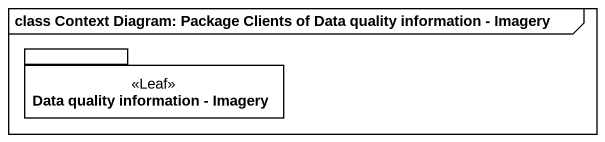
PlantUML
@startuml
mainframe class Context Diagram: Package Clients of Data quality information - Imagery
package "Data quality information - Imagery" as Data_quality_information <<Leaf>> {
}
@enduml
